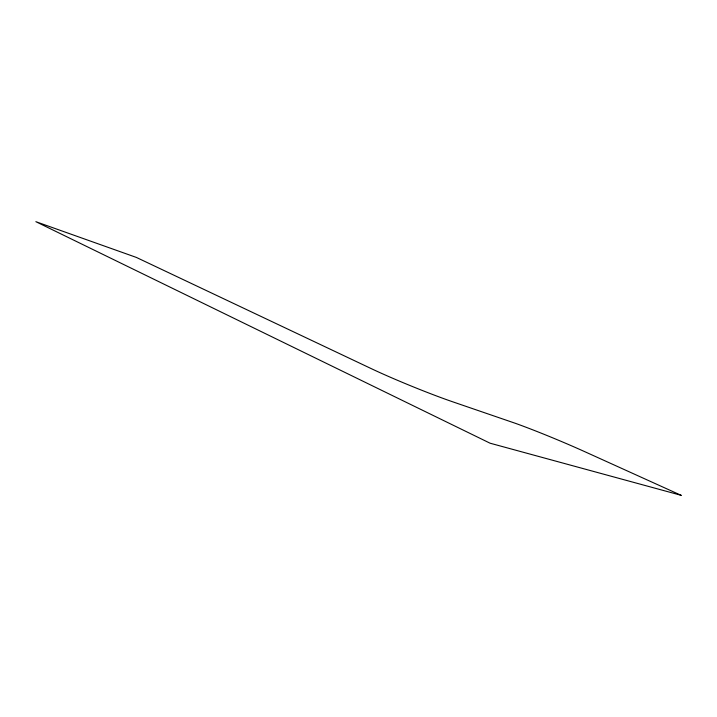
<?xml version="1.0" encoding="UTF-8"?>
<svg xmlns="http://www.w3.org/2000/svg" width="717" height="717" viewBox="0 0 717 717"><rect width="100%" height="100%" fill="white"/><g stroke="black" fill="none" stroke-linecap="round" stroke-linejoin="round"><path stroke-width="1.08" d="M681.15 495.322L490.052 443.196L35.85 221.678L136.364 257.421L371.209 368.601A63.598 3.728 22.2 0 0 452.732 401.816L515.487 423.353A67.972 3.988 22.7 0 1 585.054 451.809L681.15 495.322"/></g></svg>
